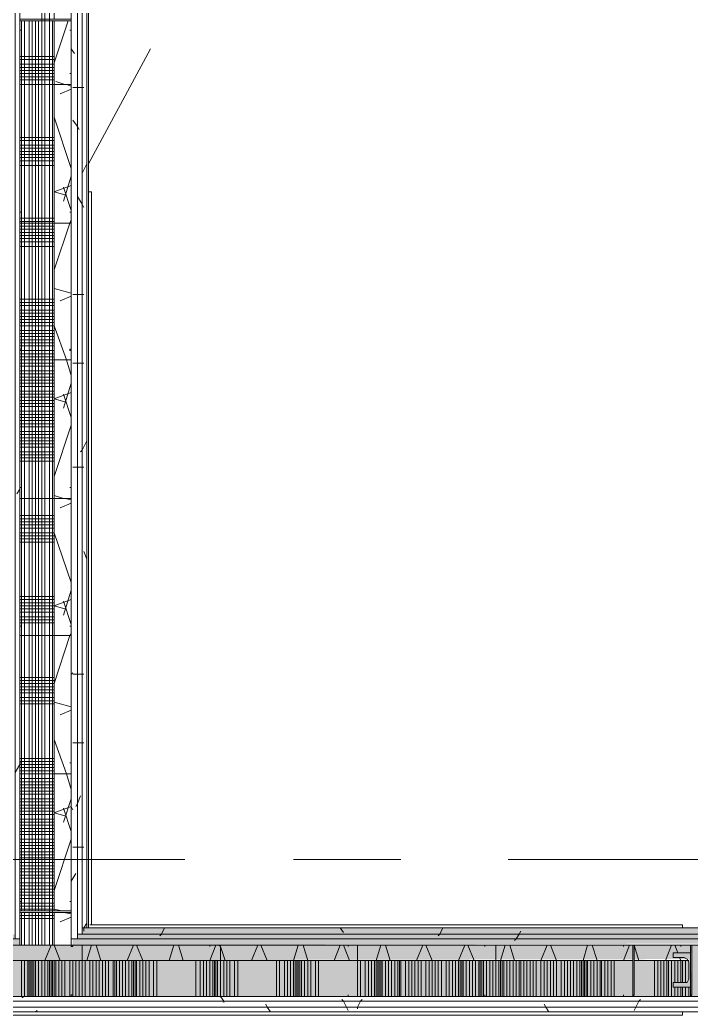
# Model space of a CAD drawing. Header units: metres. Extents: x -2 to 237, y -8 to 52.
# Drawn here: x 40.313 to 42.29, y 22.539 to 25.469 of the extents above; entities that cross this region are included whole.
import ezdxf

# ---------------------------------------------------------------- set-up
doc = ezdxf.new("R2010")
doc.units = ezdxf.units.M
doc.layers.add('PDF_Geometry', color=7, linetype='Continuous', lineweight=0, true_color=0xaaaaaa)
doc.layers.add('PDF_Solid Fills', color=7, linetype='Continuous', lineweight=0, true_color=0xffffff)

msp = doc.modelspace()

# ---------------------------------------------------------------- hatches: boundary and pattern name
at = {"layer": 'PDF_Solid Fills', "lineweight": 0, "transparency": 33554559}
h = msp.add_hatch(color=256, dxfattribs=at)
h.paths.add_polyline_path([(40.2811, 22.7775), (40.2811, 22.7958), (39.8595, 22.7958), (39.8595, 22.7775)])
h.paths.add_polyline_path([(40.4964, 22.7958), (40.4964, 22.7775), (43.7081, 22.7775), (43.7081, 22.7958)])
h = msp.add_hatch(color=256, dxfattribs=at)
h.paths.add_polyline_path([(40.2993, 22.7638), (40.2993, 22.7775), (39.8595, 22.7775), (39.8595, 22.7638)])
h.paths.add_polyline_path([(40.4826, 22.7638), (43.7264, 22.7638), (43.7264, 22.7775), (40.4826, 22.7775)])
h = msp.add_hatch(color=256, dxfattribs=at)
h.paths.add_polyline_path([(40.3131, 22.7455), (40.3131, 22.7638), (39.8595, 22.7638), (39.8595, 22.7455)])
h.paths.add_polyline_path([(40.4689, 22.7638), (40.4689, 22.7455), (40.4733, 22.7455), (42.5077, 22.75), (42.5352, 22.75), (42.9101, 22.7455), (42.9109, 22.7455), (42.9109, 22.75), (42.9429, 22.75), (43.7385, 22.7455), (43.7401, 22.7455), (43.7401, 22.7638)])
for points in [[(43.7585, 22.6996), (43.7585, 22.7454), (39.8595, 22.7454), (39.8595, 22.6996), (42.2832, 22.7042), (42.2786, 22.7088), (42.2374, 22.7088), (42.2374, 22.7226), (42.2924, 22.7226), (42.2924, 22.6996)], [(43.7585, 22.6996), (43.7585, 22.7454), (39.8595, 22.7454), (39.8595, 22.6996), (42.2832, 22.7042), (42.2786, 22.7088), (42.2374, 22.7088), (42.2374, 22.7226), (42.2924, 22.7226), (42.2924, 22.6996), (43.5935, 22.7042), (43.5981, 22.7042)], [(40.4733, 22.7455), (42.5077, 22.75), (42.5352, 22.75), (42.9101, 22.7455), (42.9109, 22.7455), (42.9109, 22.75), (42.9429, 22.75), (43.3178, 22.7455), (43.3186, 22.7455), (43.3186, 22.75), (43.3462, 22.75), (43.7393, 22.7455), (43.7402, 22.7455), (43.7402, 22.7638), (40.4689, 22.7638), (40.4689, 22.7455)], [(42.2786, 22.6401), (42.2374, 22.6355), (42.2374, 22.6218), (42.2878, 22.6218), (42.2878, 22.7226), (42.2374, 22.7226), (42.2374, 22.7088), (42.2786, 22.7088), (42.2832, 22.7042)], [(42.2786, 22.6401), (42.2832, 22.6996), (39.8595, 22.6996), (39.8595, 22.5943), (43.8089, 22.5943), (43.8089, 22.6996), (42.2924, 22.6996), (42.2878, 22.6263), (42.2374, 22.6217), (42.2374, 22.6355)], [(42.2786, 22.6401), (42.2832, 22.6996), (39.8595, 22.6996), (39.8595, 22.5943), (39.869, 22.5943), (42.5077, 22.5989), (42.5352, 22.5989), (43.8044, 22.5943), (43.8089, 22.5943), (43.8089, 22.6996), (42.2924, 22.6996), (42.2878, 22.6263), (42.2374, 22.6217), (42.2374, 22.6355)]]:
    msp.add_hatch(color=256, dxfattribs=at).paths.add_polyline_path(points)

# ---------------------------------------------------------------- linework, layer by layer
at = {"layer": 'PDF_Geometry', "lineweight": 0}
for points in [[(39.8595, 22.5485), (43.7081, 22.5485), (43.9555, 22.5485), (43.9555, 31.0886), (43.9601, 31.0886), (43.9601, 32.5547), (43.9601, 32.738), (43.5248, 32.738), (43.5248, 32.5547), (43.7722, 32.5547), (43.7722, 31.0886), (43.7081, 31.0886), (43.4973, 31.0886), (43.4973, 30.8916), (43.7081, 30.8916), (43.7081, 22.7958), (40.5147, 22.7958), (40.5147, 25.5448), (40.3131, 25.5448), (40.2673, 25.5448)], [(42.2648, 22.5485), (43.5889, 22.5485), (43.9555, 22.5485), (43.9555, 31.0657), (43.9555, 31.0886), (43.9555, 27.6936), (43.9555, 31.0886), (43.9555, 27.6936), (43.9555, 31.0886), (43.9555, 32.5547), (43.9555, 32.7197), (43.9555, 32.7334), (43.9555, 32.738), (43.9601, 32.738), (43.9601, 32.7334), (43.9555, 32.7334), (43.5248, 32.7334), (42.8146, 32.7334), (42.8146, 32.7197)], [(43.5248, 32.7197), (43.5248, 32.7059), (43.7768, 32.7059), (43.928, 32.7059), (43.928, 32.6555), (43.928, 32.5547), (43.928, 32.0828), (43.928, 32.7059), (43.9418, 32.7059), (43.9418, 31.0886), (43.928, 31.0886), (43.9418, 31.0886), (43.9418, 31.0657), (43.9418, 22.5622), (43.9234, 22.5622), (43.7081, 22.5622), (39.8595, 22.5622)], [(43.5248, 32.6555), (43.5248, 32.7059), (42.8146, 32.7059), (42.8146, 32.7197), (43.5248, 32.7197), (43.7768, 32.7197), (43.9418, 32.7197), (43.9418, 32.7059), (43.9418, 32.5547), (43.9418, 31.0886), (43.9418, 22.5622), (43.9234, 22.5622), (43.9234, 31.0519), (43.9234, 22.5805), (43.9097, 22.5805), (43.7081, 22.5805), (39.8595, 22.5805)], [(43.8776, 31.0657), (43.9097, 31.0657), (43.9097, 22.7454), (43.9097, 22.5943), (43.8089, 22.5943), (43.7081, 22.5943), (39.8595, 22.5943)], [(43.7585, 30.9878), (43.7585, 22.6996), (43.8089, 22.6996), (43.8089, 22.7913), (43.8089, 22.6996), (43.7585, 22.6996), (43.7081, 22.6996), (43.5981, 22.6996), (43.7585, 22.6996), (43.7585, 22.7454), (39.8595, 22.7454)], [(40.4826, 30.9236), (40.4826, 25.5448), (40.4643, 25.5448), (40.4139, 25.5448), (40.4139, 25.4716), (40.4139, 25.5448), (40.3131, 25.5448), (40.3131, 22.7454), (40.4139, 22.7454), (40.4139, 22.8416)], [(43.7402, 30.9236), (43.7402, 22.7638), (43.7264, 22.7638), (43.7081, 22.7638), (40.4826, 22.7638), (40.4826, 22.7775), (40.4826, 22.7958), (40.4826, 25.5448), (40.4826, 30.8916)], [(40.4139, 22.7454), (40.3131, 22.7454), (40.3131, 22.7638), (40.3131, 22.7958), (40.3131, 25.5448), (40.3131, 30.8916), (40.3131, 25.5448), (40.3085, 25.5448), (40.3131, 25.5448), (40.3131, 30.8916), (40.3131, 25.5448)], [(43.7264, 30.9054), (43.7264, 22.7775), (43.7081, 22.7775), (40.4964, 22.7775), (40.4964, 22.7958), (40.4964, 25.5448), (40.4964, 30.8916)], [(39.8595, 22.7454), (40.3131, 22.7454), (40.4139, 22.7454), (40.4139, 22.7958), (40.4139, 22.8416), (40.4139, 22.7454), (40.4643, 22.7454), (40.4643, 25.5448), (40.4643, 26.058), (40.4643, 25.5448), (40.4185, 25.5448), (40.4185, 26.058), (40.4185, 26.6673), (40.4185, 27.2767), (40.4185, 27.886), (40.4185, 28.4954)], [(40.4643, 22.7454), (40.4643, 22.7638), (40.4643, 22.7958), (40.4643, 25.5448)], [(40.5102, 22.7958), (40.5102, 25.5448)], [(40.4139, 22.8462), (40.4139, 23.2494), (40.4139, 23.6572), (40.4139, 24.0604), (40.4139, 24.4682), (40.4139, 24.8713), (40.4139, 25.2791), (40.4139, 25.467)], [(40.5147, 25.0454), (40.698, 25.3845)], [(40.5147, 24.963), (40.5147, 22.7958), (40.5147, 24.963)], [(40.5147, 24.963), (40.5147, 22.7958), (40.5147, 24.963)], [(39.8595, 22.5943), (39.7679, 22.5943), (39.7679, 22.7454), (39.7679, 23.2815), (39.9512, 23.2815), (39.8595, 23.2815), (39.8595, 23.1899), (39.8595, 22.5485), (39.7495, 22.5485), (39.7495, 23.2998), (39.7541, 23.2998), (39.7541, 22.5485), (39.7679, 22.5485), (39.7679, 22.5943), (39.7679, 22.7454), (39.7679, 23.2998), (39.7541, 23.2998), (39.7541, 22.5485), (39.7495, 22.5485), (39.8595, 22.5485), (43.9555, 22.5485), (39.8595, 22.5485), (43.7081, 22.5485)], [(40.7987, 22.9975), (39.5296, 22.9975)], [(41.4356, 22.9975), (41.1194, 22.9975)], [(43.0209, 22.9975), (41.7517, 22.9975)], [(40.5102, 22.7958), (43.7081, 22.7958)], [(43.7081, 22.7958), (40.5102, 22.7958), (43.7081, 22.7958)], [(42.2648, 22.805), (42.2648, 22.805)], [(42.2648, 22.805), (42.2648, 22.805)], [(42.2648, 22.7958), (42.2648, 22.7958)], [(42.2648, 22.7958), (42.2648, 22.7958)], [(42.2648, 22.7958), (43.5889, 22.7958)], [(42.2648, 22.7958), (42.2648, 22.7958)], [(42.2648, 22.7958), (42.2648, 22.7958)], [(40.4643, 22.7454), (43.7081, 22.7454)], [(42.1183, 22.6996), (41.715, 22.6996), (41.3073, 22.6996), (40.9041, 22.6996), (40.4964, 22.6996), (40.0932, 22.6996), (39.8595, 22.6996), (39.8595, 22.5943), (43.8089, 22.5943), (43.8089, 22.6996), (43.5981, 22.6996)], [(42.2832, 22.6996), (42.1228, 22.6996)], [(39.7495, 22.5393), (42.2648, 22.5393), (42.2648, 22.5485), (39.7495, 22.5485)], [(39.7495, 22.5393), (42.2648, 22.5393), (42.2648, 22.5485), (39.7495, 22.5485)]]:
    msp.add_lwpolyline(points, dxfattribs=at)
at = {"layer": 'PDF_Geometry', "color": 254, "lineweight": 0, "true_color": 0xd4d4d4}
for points in [[(40.4002, 22.7454), (40.4002, 22.8416), (40.4002, 23.2494), (40.4002, 23.6572), (40.4002, 24.0604), (40.4002, 24.4682), (40.4002, 24.8713), (40.4002, 25.2791), (40.4002, 25.3341), (40.4002, 25.467), (40.4002, 25.5448), (40.4002, 30.9878), (40.4002, 31.0657)], [(40.3773, 22.8462), (40.3773, 23.2494), (40.3773, 23.6572), (40.3773, 24.0604), (40.3773, 24.4682), (40.3773, 24.8713), (40.3773, 25.2791), (40.3773, 25.3341), (40.3773, 25.467), (40.3773, 25.5448), (40.3773, 26.058), (40.3773, 26.6673), (40.3773, 27.2767), (40.3773, 27.886), (40.3773, 28.4954)], [(40.3864, 22.8462), (40.3864, 23.2494), (40.3864, 23.6572), (40.3864, 24.0604), (40.3864, 24.4682), (40.3864, 24.8713), (40.3864, 25.2791), (40.3864, 25.3341), (40.3864, 25.467), (40.3864, 25.5448), (40.3864, 26.058), (40.3864, 26.6673), (40.3864, 27.2767), (40.3864, 27.886), (40.3864, 28.4954)], [(40.3177, 22.8462), (40.3177, 23.2494), (40.3177, 23.6572), (40.3177, 24.0604), (40.3177, 24.4682), (40.3177, 24.8713), (40.3177, 25.2791), (40.3177, 25.3341), (40.3177, 25.467)], [(40.3269, 22.8462), (40.3269, 23.2494), (40.3269, 23.6572), (40.3269, 24.0604), (40.3269, 24.4682), (40.3269, 24.8713), (40.3269, 25.2791), (40.3269, 25.3341), (40.3269, 25.467)], [(40.3406, 22.8462), (40.3406, 23.2494), (40.3406, 23.6572), (40.3406, 24.0604), (40.3406, 24.4682), (40.3406, 24.8713), (40.3406, 25.2791), (40.3406, 25.3341), (40.3406, 25.467)], [(40.3497, 22.8462), (40.3497, 23.2494), (40.3497, 23.6572), (40.3497, 24.0604), (40.3497, 24.4682), (40.3497, 24.8713), (40.3497, 25.2791), (40.3497, 25.3341), (40.3497, 25.467)], [(40.3589, 22.8462), (40.3589, 23.2494), (40.3589, 23.6572), (40.3589, 24.0604), (40.3589, 24.4682), (40.3589, 24.8713), (40.3589, 25.2791), (40.3589, 25.3341), (40.3589, 25.467)], [(40.3681, 22.8462), (40.3681, 23.2494), (40.3681, 23.6572), (40.3681, 24.0604), (40.3681, 24.4682), (40.3681, 24.8713), (40.3681, 25.2791), (40.3681, 25.3341), (40.3681, 25.467)], [(40.4093, 22.7454), (40.4093, 22.8416), (40.4093, 23.2494), (40.4093, 23.6572), (40.4093, 24.0604), (40.4093, 24.4682), (40.4093, 24.8713), (40.4093, 25.2791), (40.4093, 25.3341), (40.4093, 25.467)], [(40.4139, 25.3615), (40.3131, 25.3615)], [(40.4139, 25.3524), (40.3131, 25.3524)], [(40.4139, 25.3387), (40.3131, 25.3387)], [(40.4139, 25.3295), (40.3131, 25.3295)], [(40.4139, 25.3203), (40.3131, 25.3203)], [(40.4139, 25.3111), (40.3131, 25.3111)], [(40.4139, 25.302), (40.3131, 25.302)], [(40.4139, 25.2929), (40.3131, 25.2929)], [(40.4139, 25.2791), (40.3131, 25.2791)], [(40.4139, 25.1233), (40.3131, 25.1233)], [(40.4139, 25.1142), (40.3131, 25.1142)], [(40.4139, 25.1004), (40.3131, 25.1004)], [(40.4139, 25.0912), (40.3131, 25.0912)], [(40.4139, 25.0821), (40.3131, 25.0821)], [(40.4139, 25.0729), (40.3131, 25.0729)], [(40.4139, 25.0638), (40.3131, 25.0638)], [(40.4139, 25.0546), (40.3131, 25.0546)], [(40.4139, 25.0408), (40.3131, 25.0408)], [(40.4139, 24.8851), (40.3131, 24.8851)], [(40.4139, 24.8759), (40.3131, 24.8759)], [(40.4139, 24.8621), (40.3131, 24.8621)], [(40.4139, 24.853), (40.3131, 24.853)], [(40.4139, 24.8438), (40.3131, 24.8438)], [(40.4139, 24.8347), (40.3131, 24.8347)], [(40.4139, 24.8255), (40.3131, 24.8255)], [(40.4139, 24.8163), (40.3131, 24.8163)], [(40.4139, 24.8026), (40.3131, 24.8026)], [(40.4139, 24.6469), (40.3131, 24.6469)], [(40.4139, 24.6377), (40.3131, 24.6377)], [(40.4139, 24.6285), (40.3131, 24.6285)], [(40.4139, 24.6148), (40.3131, 24.6148)], [(40.4139, 24.6056), (40.3131, 24.6056)], [(40.4139, 24.5964), (40.3131, 24.5964)], [(40.4139, 24.5872), (40.3131, 24.5872)], [(40.4139, 24.5781), (40.3131, 24.5781)], [(40.4139, 24.5689), (40.3131, 24.5689)], [(40.4139, 24.5552), (40.3131, 24.5552)], [(40.4139, 24.546), (40.3131, 24.546)], [(40.4139, 24.5368), (40.3131, 24.5368)], [(40.4139, 24.5277), (40.3131, 24.5277)], [(40.4139, 24.5186), (40.3131, 24.5186)], [(40.4139, 24.5094), (40.3131, 24.5094)], [(40.4139, 24.4956), (40.3131, 24.4956)], [(40.4139, 24.4864), (40.3131, 24.4864)], [(40.4139, 24.4773), (40.3131, 24.4773)], [(40.4139, 24.4682), (40.3131, 24.4682)], [(40.4139, 24.459), (40.3131, 24.459)], [(40.4139, 24.4498), (40.3131, 24.4498)], [(40.4139, 24.4361), (40.3131, 24.4361)], [(40.4139, 24.4269), (40.3131, 24.4269)], [(40.4139, 24.4177), (40.3131, 24.4177)], [(40.4139, 24.4086), (40.3131, 24.4086)], [(40.4139, 24.3994), (40.3131, 24.3994)], [(40.4139, 24.3902), (40.3131, 24.3902)], [(40.4139, 24.3766), (40.3131, 24.3766)], [(40.4139, 24.3674), (40.3131, 24.3674)], [(40.4139, 24.3582), (40.3131, 24.3582)], [(40.4139, 24.349), (40.3131, 24.349)], [(40.4139, 24.3399), (40.3131, 24.3399)], [(40.4139, 24.3307), (40.3131, 24.3307)], [(40.4139, 24.3169), (40.3131, 24.3169)], [(40.4139, 24.3078), (40.3131, 24.3078)], [(40.4139, 24.2986), (40.3131, 24.2986)], [(40.4139, 24.2895), (40.3131, 24.2895)], [(40.4139, 24.2803), (40.3131, 24.2803)], [(40.4139, 24.2711), (40.3131, 24.2711)], [(40.4139, 24.2574), (40.3131, 24.2574)], [(40.4139, 24.2482), (40.3131, 24.2482)], [(40.4139, 24.2391), (40.3131, 24.2391)], [(40.4139, 24.2299), (40.3131, 24.2299)], [(40.4139, 24.2207), (40.3131, 24.2207)], [(40.4139, 24.2115), (40.3131, 24.2115)], [(40.4139, 24.1979), (40.3131, 24.1979)], [(40.4139, 24.1887), (40.3131, 24.1887)], [(40.4139, 24.1795), (40.3131, 24.1795)], [(40.4139, 24.01), (40.3131, 24.01)], [(40.4139, 24.0008), (40.3131, 24.0008)], [(40.4139, 23.9916), (40.3131, 23.9916)], [(40.4139, 23.9825), (40.3131, 23.9825)], [(40.4139, 23.9733), (40.3131, 23.9733)], [(40.4139, 23.9596), (40.3131, 23.9596)], [(40.4139, 23.9504), (40.3131, 23.9504)], [(40.4139, 23.9412), (40.3131, 23.9412)], [(40.4139, 23.9321), (40.3131, 23.9321)], [(40.4139, 23.7717), (40.3131, 23.7717)], [(40.4139, 23.7625), (40.3131, 23.7625)], [(40.4139, 23.7534), (40.3131, 23.7534)], [(40.4139, 23.7443), (40.3131, 23.7443)], [(40.4139, 23.7351), (40.3131, 23.7351)], [(40.4139, 23.7259), (40.3131, 23.7259)], [(40.4139, 23.7121), (40.3131, 23.7121)], [(40.4139, 23.703), (40.3131, 23.703)], [(40.4139, 23.6939), (40.3131, 23.6939)], [(40.4139, 23.5335), (40.3131, 23.5335)], [(40.4139, 23.5243), (40.3131, 23.5243)], [(40.4139, 23.5152), (40.3131, 23.5152)], [(40.4139, 23.506), (40.3131, 23.506)], [(40.4139, 23.4968), (40.3131, 23.4968)], [(40.4139, 23.4876), (40.3131, 23.4876)], [(40.4139, 23.4739), (40.3131, 23.4739)], [(40.4139, 23.4648), (40.3131, 23.4648)], [(40.4139, 23.4556), (40.3131, 23.4556)], [(40.4139, 23.2952), (40.3131, 23.2952)], [(40.4139, 23.2861), (40.3131, 23.2861)], [(40.4139, 23.277), (40.3131, 23.277)], [(40.4139, 23.2678), (40.3131, 23.2678)], [(40.4139, 23.2586), (40.3131, 23.2586)], [(40.4139, 23.2494), (40.3131, 23.2494)], [(40.4139, 23.2357), (40.3131, 23.2357)], [(40.4139, 23.2265), (40.3131, 23.2265)], [(40.4139, 23.2173), (40.3131, 23.2173)], [(40.4139, 23.2082), (40.3131, 23.2082)], [(40.4139, 23.199), (40.3131, 23.199)], [(40.4139, 23.1899), (40.3131, 23.1899)], [(40.4139, 23.1761), (40.3131, 23.1761)], [(40.4139, 23.1669), (40.3131, 23.1669)], [(40.4139, 23.1578), (40.3131, 23.1578)], [(40.4139, 23.1487), (40.3131, 23.1487)], [(40.4139, 23.1395), (40.3131, 23.1395)], [(40.4139, 23.1303), (40.3131, 23.1303)], [(40.4139, 23.1165), (40.3131, 23.1165)], [(40.4139, 23.1074), (40.3131, 23.1074)], [(40.4139, 23.0983), (40.3131, 23.0983)], [(40.4139, 23.0891), (40.3131, 23.0891)], [(40.4139, 23.0799), (40.3131, 23.0799)], [(40.4139, 23.0707), (40.3131, 23.0707)], [(40.4139, 23.057), (40.3131, 23.057)], [(40.4139, 23.0478), (40.3131, 23.0478)], [(40.4139, 23.0387), (40.3131, 23.0387)], [(40.4139, 23.0295), (40.3131, 23.0295)], [(40.4139, 23.0203), (40.3131, 23.0203)], [(40.4139, 23.0112), (40.3131, 23.0112)], [(40.4139, 23.0021), (40.3131, 23.0021)], [(40.4139, 22.9883), (40.3131, 22.9883)], [(40.4139, 22.9791), (40.3131, 22.9791)], [(40.4139, 22.97), (40.3131, 22.97)], [(40.4139, 22.9608), (40.3131, 22.9608)], [(40.4139, 22.9516), (40.3131, 22.9516)], [(40.4139, 22.9424), (40.3131, 22.9424)], [(40.4139, 22.9287), (40.3131, 22.9287)], [(40.4139, 22.9196), (40.3131, 22.9196)], [(40.4139, 22.9104), (40.3131, 22.9104)], [(40.4139, 22.9012), (40.3131, 22.9012)], [(40.4139, 22.892), (40.3131, 22.892)], [(40.4139, 22.8829), (40.3131, 22.8829)], [(40.4139, 22.8692), (40.3131, 22.8692)], [(40.4139, 22.86), (40.3131, 22.86)], [(40.4139, 22.8508), (40.3131, 22.8508)], [(40.4139, 22.8416), (40.3131, 22.8416)], [(40.4139, 22.8325), (40.3131, 22.8325)], [(40.3177, 22.7454), (40.3177, 22.8416)], [(40.3269, 22.7454), (40.3269, 22.8416)], [(40.3406, 22.7454), (40.3406, 22.8416)], [(40.3497, 22.7454), (40.3497, 22.8416)], [(40.3589, 22.7454), (40.3589, 22.8416)], [(40.3681, 22.7454), (40.3681, 22.8416)], [(40.3773, 22.7454), (40.3773, 22.8416)], [(40.3864, 22.7454), (40.3864, 22.8416)], [(40.336, 22.6996), (40.336, 22.5943)], [(40.3406, 22.5943), (40.3406, 22.6996)], [(40.3451, 22.6996), (40.3451, 22.5943)], [(40.3497, 22.5943), (40.3497, 22.6996)], [(40.3543, 22.6996), (40.3543, 22.5943)], [(40.3589, 22.5943), (40.3589, 22.6996)], [(40.3956, 22.6996), (40.3956, 22.5943)], [(40.4002, 22.5943), (40.4002, 22.6996)], [(40.4048, 22.6996), (40.4048, 22.5943)], [(40.4093, 22.5943), (40.4093, 22.6996)], [(40.4139, 22.6996), (40.4139, 22.5943)], [(40.4185, 22.5943), (40.4185, 22.6996)], [(40.4368, 22.5943), (40.4368, 22.6996)], [(40.4459, 22.5943), (40.4459, 22.6996)], [(40.4597, 22.5943), (40.4597, 22.6996)], [(40.4689, 22.5943), (40.4689, 22.6996)], [(40.478, 22.5943), (40.478, 22.6996)], [(40.4872, 22.5943), (40.4872, 22.6996)], [(40.5056, 22.5943), (40.5056, 22.6996)], [(40.5193, 22.5943), (40.5193, 22.6996)], [(40.5284, 22.5943), (40.5284, 22.6996)], [(40.5376, 22.5943), (40.5376, 22.6996)], [(40.5468, 22.5943), (40.5468, 22.6996)], [(40.556, 22.5943), (40.556, 22.6996)], [(40.5651, 22.5943), (40.5651, 22.6996)], [(40.5742, 22.5943), (40.5742, 22.6996)], [(40.588, 22.5943), (40.588, 22.6996)], [(40.5926, 22.6996), (40.5926, 22.5943)], [(40.5972, 22.5943), (40.5972, 22.6996)], [(40.643, 22.6996), (40.643, 22.5943)], [(40.6476, 22.5943), (40.6476, 22.6996)], [(40.6522, 22.6996), (40.6522, 22.5943)], [(40.6567, 22.5943), (40.6567, 22.6996)], [(40.6842, 22.5943), (40.6842, 22.6996)], [(40.6934, 22.5943), (40.6934, 22.6996)], [(40.7071, 22.5943), (40.7071, 22.6996)], [(40.7163, 22.5943), (40.7163, 22.6996)], [(40.8309, 22.6996), (40.8309, 22.5943)], [(40.8445, 22.6996), (40.8445, 22.5943)], [(40.8537, 22.6996), (40.8537, 22.5943)], [(40.8629, 22.6996), (40.8629, 22.5943)], [(40.8812, 22.6996), (40.8812, 22.5943)], [(40.8858, 22.5943), (40.8858, 22.6996)], [(40.8904, 22.6996), (40.8904, 22.5943)], [(40.8949, 22.5943), (40.8949, 22.6996)], [(40.9225, 22.5943), (40.9225, 22.6996)], [(40.9316, 22.5943), (40.9316, 22.6996)], [(40.9454, 22.5943), (40.9454, 22.6996)], [(40.9546, 22.5943), (40.9546, 22.6996)], [(41.0691, 22.6996), (41.0691, 22.5943)], [(41.0782, 22.6996), (41.0782, 22.5943)], [(41.092, 22.6996), (41.092, 22.5943)], [(41.1012, 22.6996), (41.1012, 22.5943)], [(41.1194, 22.6996), (41.1194, 22.5943)], [(41.124, 22.5943), (41.124, 22.6996)], [(41.1286, 22.6996), (41.1286, 22.5943)], [(41.1332, 22.5943), (41.1332, 22.6996)], [(41.1378, 22.6996), (41.1378, 22.5943)], [(41.1424, 22.5943), (41.1424, 22.6996)], [(41.1607, 22.5943), (41.1607, 22.6996)], [(41.1698, 22.5943), (41.1698, 22.6996)], [(41.1836, 22.5943), (41.1836, 22.6996)], [(41.1928, 22.5943), (41.1928, 22.6996)], [(41.3165, 22.6996), (41.3165, 22.5943)], [(41.3303, 22.6996), (41.3303, 22.5943)], [(41.3394, 22.6996), (41.3394, 22.5943)], [(41.3577, 22.6996), (41.3577, 22.5943)], [(41.3623, 22.5943), (41.3623, 22.6996)], [(41.3669, 22.6996), (41.3669, 22.5943)], [(41.3715, 22.5943), (41.3715, 22.6996)], [(41.3761, 22.6996), (41.3761, 22.5943)], [(41.3806, 22.5943), (41.3806, 22.6996)], [(41.4265, 22.6996), (41.4265, 22.5943)], [(41.431, 22.5943), (41.431, 22.6996)], [(41.4356, 22.6996), (41.4356, 22.5943)], [(41.4493, 22.6996), (41.4493, 22.5943)], [(41.4585, 22.6996), (41.4585, 22.5943)], [(41.4677, 22.6996), (41.4677, 22.5943)], [(41.4768, 22.6996), (41.4768, 22.5943)], [(41.486, 22.6996), (41.486, 22.5943)], [(41.4952, 22.6996), (41.4952, 22.5943)], [(41.5089, 22.6996), (41.5089, 22.5943)], [(41.5181, 22.6996), (41.5181, 22.5943)], [(41.5272, 22.6996), (41.5272, 22.5943)], [(41.5364, 22.6996), (41.5364, 22.5943)], [(41.5455, 22.6996), (41.5455, 22.5943)], [(41.5547, 22.6996), (41.5547, 22.5943)], [(41.5685, 22.6996), (41.5685, 22.5943)], [(41.5776, 22.6996), (41.5776, 22.5943)], [(41.5868, 22.5943), (41.5868, 22.6996)], [(41.6052, 22.6996), (41.6052, 22.5943)], [(41.6097, 22.5943), (41.6097, 22.6996)], [(41.6143, 22.6996), (41.6143, 22.5943)], [(41.6188, 22.5943), (41.6188, 22.6996)], [(41.6647, 22.6996), (41.6647, 22.5943)], [(41.6692, 22.5943), (41.6692, 22.6996)], [(41.6738, 22.6996), (41.6738, 22.5943)], [(41.6784, 22.5943), (41.6784, 22.6996)], [(41.715, 22.5943), (41.715, 22.6996)], [(41.7242, 22.6996), (41.7242, 22.5943)], [(41.7288, 22.5943), (41.7288, 22.6996)], [(41.7334, 22.6996), (41.7334, 22.5943)], [(41.738, 22.5943), (41.738, 22.6996)], [(41.7884, 22.5943), (41.7884, 22.6996)], [(41.7975, 22.5943), (41.7975, 22.6996)], [(41.8067, 22.5943), (41.8067, 22.6996)], [(41.8159, 22.5943), (41.8159, 22.6996)], [(41.825, 22.5943), (41.825, 22.6996)], [(41.8342, 22.5943), (41.8342, 22.6996)], [(41.8479, 22.5943), (41.8479, 22.6996)], [(41.8571, 22.5943), (41.8571, 22.6996)], [(41.8663, 22.5943), (41.8663, 22.6996)], [(41.8755, 22.5943), (41.8755, 22.6996)], [(41.8846, 22.5943), (41.8846, 22.6996)], [(41.8937, 22.5943), (41.8937, 22.6996)], [(41.9075, 22.5943), (41.9075, 22.6996)], [(41.9167, 22.5943), (41.9167, 22.6996)], [(41.9259, 22.5943), (41.9259, 22.6996)], [(41.935, 22.5943), (41.935, 22.6996)], [(41.9625, 22.6996), (41.9625, 22.5943)], [(41.9671, 22.5943), (41.9671, 22.6996)], [(41.9717, 22.6996), (41.9717, 22.5943)], [(41.9763, 22.5943), (41.9763, 22.6996)], [(41.9808, 22.6996), (41.9808, 22.5943)], [(41.9854, 22.5943), (41.9854, 22.6996)], [(42.0221, 22.6996), (42.0221, 22.5943)], [(42.0266, 22.5943), (42.0266, 22.6996)], [(42.0358, 22.5943), (42.0358, 22.6996)], [(42.045, 22.5943), (42.045, 22.6996)], [(42.0542, 22.5943), (42.0542, 22.6996)], [(42.0633, 22.5943), (42.0633, 22.6996)], [(42.1824, 22.6996), (42.1824, 22.5943)], [(42.1916, 22.6996), (42.1916, 22.5943)], [(42.2008, 22.6996), (42.2008, 22.5943)], [(42.2099, 22.6996), (42.2099, 22.5943)], [(42.219, 22.6996), (42.219, 22.5943)], [(42.2236, 22.5943), (42.2236, 22.6996)], [(42.2603, 22.6996), (42.2603, 22.6355)], [(42.2648, 22.6355), (42.2648, 22.6996)], [(42.274, 22.6355), (42.274, 22.6996)], [(42.2832, 22.6447), (42.2832, 22.6951)], [(42.2603, 22.6217), (42.2603, 22.5943)], [(42.2648, 22.5943), (42.2648, 22.6217)], [(42.274, 22.5943), (42.274, 22.6217)], [(42.2832, 22.5943), (42.2832, 22.6217)]]:
    msp.add_lwpolyline(points, dxfattribs=at)
at = {"layer": 'PDF_Geometry', "lineweight": 0}
for points in [[(40.3131, 25.5448), (40.2993, 25.5448), (40.2993, 22.7638), (40.3131, 22.7638)], [(40.4643, 25.467), (40.4643, 25.4944), (40.4643, 25.4716), (40.3131, 25.4716), (40.3131, 25.5448), (40.3131, 25.467)], [(40.4826, 25.5448), (40.4643, 25.5448), (40.4643, 22.7638), (40.4826, 22.7638)], [(40.4964, 25.5448), (40.4826, 25.5448), (40.4826, 22.7775), (40.4964, 22.7775)], [(40.5102, 25.5448), (40.4964, 25.5448), (40.4964, 22.7958), (40.5102, 22.7958)], [(40.5147, 22.7958), (40.5147, 25.5448), (40.5102, 25.5448), (40.5102, 22.7958)], [(40.4643, 25.4394), (40.4643, 25.467), (40.3131, 25.467), (40.3131, 25.4394), (40.3177, 25.4394), (40.3131, 25.4394), (40.3131, 25.467), (40.4643, 25.467), (40.4643, 25.4394), (40.4597, 25.4394)], [(40.4139, 22.8462), (40.4139, 23.2494), (40.4139, 23.6572), (40.4139, 24.0604), (40.4139, 24.4682), (40.4139, 24.8713), (40.4139, 25.2791), (40.4139, 25.467), (40.4139, 25.2791), (40.4139, 24.8713), (40.4139, 24.4682), (40.4139, 24.0604), (40.4139, 23.6572), (40.4139, 23.2494)], [(40.3131, 25.3111), (40.3131, 25.2791), (40.4643, 25.2791), (40.4643, 25.3111), (40.4597, 25.3111), (40.4643, 25.3111), (40.4643, 25.2791), (40.3131, 25.2791), (40.3131, 25.3111), (40.3177, 25.3111)], [(40.5147, 24.963), (40.5193, 24.963), (40.5238, 24.963), (40.5193, 24.963), (40.5147, 24.963), (40.5147, 22.7958)], [(40.5147, 24.963), (40.5193, 24.963), (40.5238, 24.963), (40.5193, 24.963), (40.5147, 24.963), (40.5147, 22.7958)], [(42.2648, 22.805), (40.5238, 22.805), (40.5238, 24.963), (40.5238, 22.805), (40.5238, 24.963), (40.5238, 22.805), (42.2648, 22.805), (42.2648, 22.8004), (42.2648, 22.805), (40.5193, 22.805), (42.2648, 22.805), (42.2648, 22.8004)], [(40.3131, 24.9034), (40.3131, 24.8759), (40.3131, 24.8713), (40.4643, 24.8713), (40.4643, 24.8759), (40.4643, 24.9034), (40.4597, 24.9034), (40.4643, 24.9034), (40.4643, 24.8759), (40.4643, 24.8713), (40.3131, 24.8713), (40.3131, 24.8759), (40.3131, 24.9034), (40.3177, 24.9034)], [(40.3131, 24.5002), (40.3131, 24.4682), (40.4643, 24.4682), (40.4643, 24.5002), (40.4597, 24.5002), (40.4597, 24.4956), (40.4643, 24.4956), (40.4643, 24.4682), (40.3131, 24.4682), (40.3131, 24.4956), (40.3177, 24.4956), (40.3177, 24.5002)], [(40.3131, 24.0925), (40.3131, 24.065), (40.3131, 24.0604), (40.4643, 24.0604), (40.4643, 24.065), (40.4643, 24.0925), (40.4597, 24.0925), (40.4643, 24.0925), (40.4643, 24.065), (40.4643, 24.0604), (40.3131, 24.0604), (40.3131, 24.065), (40.3131, 24.0925), (40.3177, 24.0925)], [(40.3131, 23.6847), (40.3131, 23.6572), (40.4643, 23.6572), (40.4643, 23.6847), (40.4597, 23.6847), (40.4643, 23.6847), (40.4643, 23.6572), (40.3131, 23.6572), (40.3131, 23.6847), (40.3177, 23.6847)], [(40.3131, 23.2815), (40.3131, 23.2494), (40.4643, 23.2494), (40.4643, 23.2815), (40.4597, 23.2815), (40.4643, 23.2815), (40.4643, 23.2494), (40.3131, 23.2494), (40.3131, 23.2815), (40.3177, 23.2815)], [(40.3131, 22.8738), (40.3131, 22.8462), (40.3131, 22.8416), (40.4643, 22.8416), (40.4643, 22.8462), (40.4643, 22.8738), (40.4597, 22.8738), (40.4643, 22.8738), (40.4643, 22.8462), (40.3131, 22.8462), (40.3131, 22.8738), (40.3177, 22.8738)], [(40.4964, 22.7775), (43.7081, 22.7775), (43.7081, 22.7958), (40.4964, 22.7958)], [(42.2648, 22.7958), (42.2648, 22.8004), (42.2648, 22.7958), (40.5147, 22.7958), (42.2648, 22.7958), (40.5147, 22.7958), (42.2648, 22.7958), (40.5147, 22.7958)], [(42.2648, 22.7958), (40.5147, 22.7958)], [(40.4826, 22.7638), (43.7264, 22.7638), (43.7264, 22.7775), (40.4826, 22.7775)], [(39.8595, 22.7638), (39.8595, 22.7454), (40.3131, 22.7454), (40.3131, 22.7638)], [(40.4643, 22.7454), (43.7402, 22.7454), (43.7402, 22.7638), (40.4643, 22.7638)], [(40.4643, 22.5943), (40.4964, 22.5943), (40.4964, 22.5989), (40.4964, 22.7454), (40.4643, 22.7454), (40.4643, 22.7409), (40.4689, 22.7409), (40.4689, 22.7454), (40.4964, 22.7454), (40.4964, 22.5989), (40.4964, 22.5943), (40.4689, 22.5943), (40.4689, 22.5989), (40.4643, 22.5989)], [(40.8721, 22.5943), (40.8995, 22.5943), (40.9041, 22.5943), (40.9041, 22.5989), (40.9041, 22.7454), (40.8995, 22.7454), (40.8721, 22.7454), (40.8721, 22.7409), (40.8721, 22.7454), (40.8995, 22.7454), (40.9041, 22.7454), (40.9041, 22.5989), (40.9041, 22.5943), (40.8995, 22.5943), (40.8721, 22.5943), (40.8721, 22.5989)], [(41.2798, 22.5943), (41.3073, 22.5943), (41.3073, 22.5989), (41.3073, 22.7454), (41.2798, 22.7454), (41.2798, 22.7409), (41.2798, 22.7454), (41.3073, 22.7454), (41.3073, 22.5989), (41.3073, 22.5943), (41.2798, 22.5943), (41.2798, 22.5989)], [(41.683, 22.5943), (41.715, 22.5943), (41.715, 22.5989), (41.715, 22.7454), (41.683, 22.7454), (41.683, 22.7409), (41.683, 22.7454), (41.715, 22.7454), (41.715, 22.5989), (41.715, 22.5943), (41.683, 22.5943), (41.683, 22.5989)], [(42.0908, 22.5943), (42.1183, 22.5943), (42.1228, 22.5989), (42.1228, 22.7454), (42.1183, 22.7454), (42.0908, 22.7454), (42.0908, 22.7409), (42.0908, 22.7454), (42.1183, 22.7454), (42.1183, 22.5989), (42.1183, 22.5943), (42.0908, 22.5943), (42.0908, 22.5989)], [(42.2603, 22.5943), (42.2878, 22.5943), (42.2924, 22.5989), (42.2924, 22.7454), (42.2878, 22.7454), (42.2603, 22.7454), (42.2603, 22.7409), (42.2603, 22.7454), (42.2878, 22.7454), (42.2878, 22.5989), (42.2878, 22.5943), (42.2603, 22.5943), (42.2603, 22.5989)], [(42.2878, 22.7226), (42.2374, 22.7226), (42.2374, 22.7088), (42.2694, 22.7088), (42.2786, 22.7042), (42.2832, 22.6951), (42.2832, 22.6447), (42.2786, 22.6355), (42.2694, 22.6355), (42.2374, 22.6355), (42.2374, 22.6217), (42.2878, 22.6217)], [(42.1183, 22.6996), (41.715, 22.6996), (41.3073, 22.6996), (40.9041, 22.6996), (40.4964, 22.6996), (40.0932, 22.6996), (39.8595, 22.6996), (40.0932, 22.6996), (40.4964, 22.6996), (40.9041, 22.6996), (41.3073, 22.6996), (41.715, 22.6996)], [(42.2832, 22.6996), (42.1228, 22.6996)], [(43.9097, 22.5943), (39.8595, 22.5943), (39.8595, 22.5805), (43.9097, 22.5805)], [(39.8595, 22.5622), (43.9234, 22.5622), (43.9234, 22.5805), (39.8595, 22.5805)], [(43.9418, 22.5622), (39.8595, 22.5622), (39.8595, 22.5485), (43.9418, 22.5485)]]:
    msp.add_lwpolyline(points, close=True, dxfattribs=at)
at = {"layer": 'PDF_Geometry', "color": 254, "lineweight": 0, "true_color": 0xdddddd}
for points in [[(40.4551, 25.467), (40.4139, 25.3433)], [(40.4185, 25.2883), (40.4459, 25.2791)], [(40.4643, 25.2653), (40.4322, 25.2516)], [(40.4505, 25.2791), (40.4643, 25.2745)], [(40.4139, 25.1829), (40.4643, 25.0317)], [(40.4643, 25.0088), (40.4414, 24.9355)], [(40.4643, 24.9813), (40.4139, 24.963), (40.4459, 24.9538), (40.4139, 24.963)], [(40.4414, 24.9767), (40.4643, 24.908)], [(40.4643, 24.8805), (40.4597, 24.8713), (40.4139, 24.7339), (40.4597, 24.8713)], [(40.4139, 24.6789), (40.4643, 24.6651)], [(40.4643, 24.656), (40.4322, 24.6423)], [(40.4139, 24.5689), (40.4505, 24.4682), (40.4643, 24.4223), (40.4505, 24.4682)], [(40.4643, 24.3994), (40.4414, 24.3261)], [(40.4643, 24.372), (40.4139, 24.3536), (40.4459, 24.3444), (40.4139, 24.3536)], [(40.4414, 24.3674), (40.4643, 24.2986)], [(40.4643, 24.2757), (40.4139, 24.1245)], [(40.4139, 24.0695), (40.4414, 24.0604)], [(40.4459, 24.0604), (40.4643, 24.0558)], [(40.4643, 24.0466), (40.4322, 24.0329)], [(40.4139, 23.9596), (40.4643, 23.813)], [(40.4643, 23.7625), (40.4139, 23.7443), (40.4459, 23.7351), (40.4139, 23.7443)], [(40.4643, 23.7901), (40.4414, 23.7167)], [(40.4414, 23.758), (40.4643, 23.6893)], [(40.4643, 23.6618), (40.4597, 23.6572), (40.4139, 23.5152), (40.4597, 23.6572)], [(40.4139, 23.4602), (40.4643, 23.4464)], [(40.4643, 23.4372), (40.4322, 23.4236)], [(40.4139, 23.3502), (40.4505, 23.2494), (40.4643, 23.2036), (40.4505, 23.2494)], [(40.4643, 23.1761), (40.4414, 23.1074)], [(40.4643, 23.1532), (40.4139, 23.1349), (40.4459, 23.1257), (40.4139, 23.1349)], [(40.4414, 23.1487), (40.4643, 23.0799)], [(40.4643, 23.057), (40.4139, 22.9058)], [(40.4139, 22.8508), (40.4368, 22.8462)], [(40.4643, 22.8279), (40.4322, 22.8142)], [(40.4414, 22.8416), (40.4643, 22.8371)], [(40.4048, 22.7454), (40.3864, 22.6996)], [(40.4139, 22.7454), (40.4322, 22.6996)], [(40.5238, 22.7454), (40.5102, 22.6996)], [(40.5376, 22.7454), (40.5514, 22.6996)], [(40.6476, 22.7454), (40.6292, 22.6996)], [(40.6567, 22.7454), (40.6751, 22.6996)], [(40.7667, 22.7454), (40.7529, 22.6996)], [(40.7805, 22.7454), (40.7942, 22.6996)], [(40.8904, 22.7454), (40.8721, 22.6996)], [(40.8995, 22.7454), (40.9041, 22.7409), (40.9179, 22.6996), (40.9041, 22.7409)], [(41.0141, 22.7454), (40.9957, 22.6996)], [(41.0232, 22.7454), (41.0416, 22.6996)], [(41.1332, 22.7454), (41.1194, 22.6996)], [(41.147, 22.7454), (41.1607, 22.6996)], [(41.2569, 22.7454), (41.2386, 22.6996)], [(41.2661, 22.7454), (41.2844, 22.6996)], [(41.3761, 22.7454), (41.3623, 22.6996)], [(41.3898, 22.7454), (41.4035, 22.6996)], [(41.4998, 22.7454), (41.4814, 22.6996)], [(41.5089, 22.7454), (41.5272, 22.6996)], [(41.6234, 22.7454), (41.6052, 22.6996)], [(41.6326, 22.7454), (41.651, 22.6996)], [(41.7426, 22.7454), (41.7288, 22.6996)], [(41.7563, 22.7454), (41.7701, 22.6996)], [(41.8663, 22.7454), (41.8479, 22.6996)], [(41.8755, 22.7454), (41.8937, 22.6996)], [(41.9854, 22.7454), (41.9717, 22.6996)], [(41.9991, 22.7454), (42.0129, 22.6996)], [(42.1091, 22.7454), (42.0908, 22.6996)], [(42.1228, 22.7454), (42.1366, 22.6996)], [(42.2328, 22.7454), (42.2144, 22.6996)], [(42.242, 22.7454), (42.2511, 22.7226)], [(42.2557, 22.7088), (42.2603, 22.6996)]]:
    msp.add_lwpolyline(points, close=True, dxfattribs=at)
at = {"layer": 'PDF_Geometry', "color": 254, "lineweight": 0, "true_color": 0xeaeaea}
for points in [[(40.4643, 25.3845), (40.4735, 25.3707)], [(40.4826, 25.2699), (40.4689, 25.2699), (40.4826, 25.2699), (40.4964, 25.2699), (40.501, 25.2699), (40.4964, 25.2699)], [(40.4689, 25.1737), (40.4826, 25.1554), (40.4872, 25.1462), (40.4826, 25.1554)], [(40.4964, 25.018), (40.5102, 25.0454)], [(40.4826, 24.9492), (40.4964, 24.9263), (40.501, 24.9172), (40.4964, 24.9263)], [(40.4826, 24.6606), (40.4689, 24.6606), (40.4826, 24.6606), (40.4964, 24.6606), (40.501, 24.6606), (40.4964, 24.6606)], [(40.4826, 24.459), (40.4689, 24.459), (40.4826, 24.459), (40.4964, 24.459), (40.501, 24.459), (40.4964, 24.459)], [(40.4918, 24.1979), (40.4964, 24.2024), (40.5102, 24.2299), (40.4964, 24.2024)], [(40.4826, 24.152), (40.4689, 24.152), (40.4826, 24.152), (40.4964, 24.152), (40.501, 24.152), (40.4964, 24.152)], [(40.3039, 24.0741), (40.3131, 24.0879)], [(40.501, 23.9046), (40.5102, 23.8817)], [(40.4643, 23.5427), (40.4689, 23.5473)], [(40.4826, 23.5427), (40.4689, 23.5427), (40.4826, 23.5427), (40.4964, 23.5427), (40.501, 23.5427), (40.4964, 23.5427)], [(40.4826, 23.341), (40.4689, 23.341), (40.4826, 23.341), (40.4964, 23.341), (40.501, 23.341), (40.4964, 23.341)], [(40.2993, 23.254), (40.3131, 23.277)], [(40.478, 23.1532), (40.4826, 23.1623), (40.4918, 23.1853), (40.4826, 23.1623)], [(40.4643, 23.1532), (40.4689, 23.1441)], [(40.4826, 23.0341), (40.4689, 23.0341), (40.4826, 23.0341), (40.4964, 23.0341), (40.501, 23.0341), (40.4964, 23.0341)], [(40.4643, 22.9333), (40.478, 22.9562)], [(40.501, 22.7867), (40.501, 22.7958), (40.5102, 22.8096), (40.501, 22.7958)], [(40.7254, 22.7729), (40.73, 22.7775), (40.7392, 22.7958), (40.73, 22.7775)], [(41.2569, 22.7958), (41.2661, 22.7821)], [(41.5455, 22.7729), (41.5501, 22.7775), (41.5593, 22.7958), (41.5501, 22.7775)], [(41.7701, 22.7592), (41.7747, 22.7638), (41.7838, 22.7775), (41.7884, 22.7867), (41.7838, 22.7775), (41.7747, 22.7638)], [(40.3177, 22.5943), (40.3223, 22.5897)], [(40.9041, 22.5943), (40.9133, 22.5805), (40.9133, 22.5759), (40.9133, 22.5805)], [(41.0416, 22.5622), (41.0508, 22.5485), (41.0416, 22.5622), (41.037, 22.5713)], [(41.2615, 22.5851), (41.2661, 22.5805), (41.2752, 22.5622), (41.2798, 22.5531), (41.2752, 22.5622), (41.2661, 22.5805)], [(41.3165, 22.5805), (41.3211, 22.5851), (41.3165, 22.5805), (41.3073, 22.5622), (41.3073, 22.5576), (41.3073, 22.5622)], [(41.8617, 22.5622), (41.8709, 22.5485), (41.8617, 22.5622), (41.8571, 22.5713)], [(42.1366, 22.5805), (42.1412, 22.5851), (42.1366, 22.5805), (42.1274, 22.5622), (42.1228, 22.5531), (42.1274, 22.5622)], [(40.3589, 22.5485), (40.3635, 22.5531)]]:
    msp.add_lwpolyline(points, close=True, dxfattribs=at)
at = {"layer": 'PDF_Geometry', "color": 254, "lineweight": 0, "true_color": 0xd2d2d2}
for points in [[(40.4643, 25.2974), (40.4643, 25.302)], [(40.4414, 25.2791), (40.4459, 25.2791)], [(40.3543, 24.0604), (40.3543, 24.0604)], [(40.3269, 23.6572), (40.3314, 23.6572)], [(40.4505, 23.6572), (40.4505, 23.6572)], [(40.4643, 23.6709), (40.4643, 23.6709)], [(40.4231, 23.2494), (40.4276, 23.2494)], [(40.9041, 22.7226), (40.9041, 22.7226)], [(40.4964, 22.6951), (40.4964, 22.6951)], [(41.3073, 22.6263), (41.3073, 22.6263)], [(40.8995, 22.5943), (40.8995, 22.5943)], [(40.9041, 22.5989), (40.9041, 22.5989)], [(41.2798, 22.5943), (41.2798, 22.5943)], [(42.2832, 22.5943), (42.2878, 22.5943)], [(42.2878, 22.5989), (42.2924, 22.5989)]]:
    msp.add_lwpolyline(points, dxfattribs=at)
at = {"layer": 'PDF_Geometry', "color": 254, "lineweight": 0, "true_color": 0xeaeaea}
msp.add_lwpolyline([(40.5102, 25.247), (40.5102, 25.247)], dxfattribs=at)
msp.add_lwpolyline([(40.5102, 25.247), (40.5102, 25.247)], dxfattribs=at)
at = {"layer": 'PDF_Geometry', "color": 254, "lineweight": 0, "true_color": 0xd4d4d4}
for points in [[(40.3131, 24.1703), (40.4139, 24.1703)], [(40.3131, 22.8234), (40.4139, 22.8234)], [(40.3177, 22.6996), (40.3177, 22.5943)], [(40.3269, 22.6996), (40.3269, 22.5943)], [(40.3681, 22.6996), (40.3681, 22.5943)], [(40.3773, 22.6996), (40.3773, 22.5943)], [(40.3864, 22.6996), (40.3864, 22.5943)], [(40.4276, 22.6996), (40.4276, 22.5943)], [(40.4368, 22.5943), (40.4368, 22.6996)], [(40.6063, 22.6996), (40.6063, 22.5943)], [(40.6155, 22.6996), (40.6155, 22.5943)], [(40.6246, 22.6996), (40.6246, 22.5943)], [(40.6338, 22.6996), (40.6338, 22.5943)], [(40.6659, 22.6996), (40.6659, 22.5943)], [(40.6751, 22.6996), (40.6751, 22.5943)], [(40.8721, 22.6996), (40.8721, 22.5943)], [(40.9041, 22.6996), (40.9041, 22.5943)], [(40.9133, 22.6996), (40.9133, 22.5943)], [(41.1103, 22.6996), (41.1103, 22.5943)], [(41.1516, 22.6996), (41.1516, 22.5943)], [(41.3485, 22.6996), (41.3485, 22.5943)], [(41.3898, 22.6996), (41.3898, 22.5943)], [(41.3989, 22.6996), (41.3989, 22.5943)], [(41.4081, 22.6996), (41.4081, 22.5943)], [(41.4173, 22.6996), (41.4173, 22.5943)], [(41.5868, 22.6996), (41.5868, 22.5943)], [(41.596, 22.6996), (41.596, 22.5943)], [(41.628, 22.6996), (41.628, 22.5943)], [(41.6372, 22.6996), (41.6372, 22.5943)], [(41.6464, 22.6996), (41.6464, 22.5943)], [(41.6555, 22.6996), (41.6555, 22.5943)], [(41.6876, 22.6996), (41.6876, 22.5943)], [(41.6968, 22.6996), (41.6968, 22.5943)], [(41.7059, 22.6996), (41.7059, 22.5943)], [(41.7472, 22.6996), (41.7472, 22.5943)], [(41.7563, 22.6996), (41.7563, 22.5943)], [(41.7655, 22.6996), (41.7655, 22.5943)], [(41.7747, 22.6996), (41.7747, 22.5943)], [(41.7838, 22.5943), (41.7838, 22.6996)], [(41.9441, 22.6996), (41.9441, 22.5943)], [(41.9533, 22.6996), (41.9533, 22.5943)], [(41.9945, 22.6996), (41.9945, 22.5943)], [(42.0037, 22.6996), (42.0037, 22.5943)], [(42.0129, 22.6996), (42.0129, 22.5943)], [(42.2328, 22.6996), (42.2328, 22.5943)], [(42.242, 22.6996), (42.242, 22.6355)], [(42.2511, 22.6996), (42.2511, 22.6355)], [(42.242, 22.6217), (42.242, 22.5943)], [(42.2511, 22.6217), (42.2511, 22.5943)]]:
    msp.add_lwpolyline(points, close=True, dxfattribs=at)

doc.saveas('drawing.dxf')
